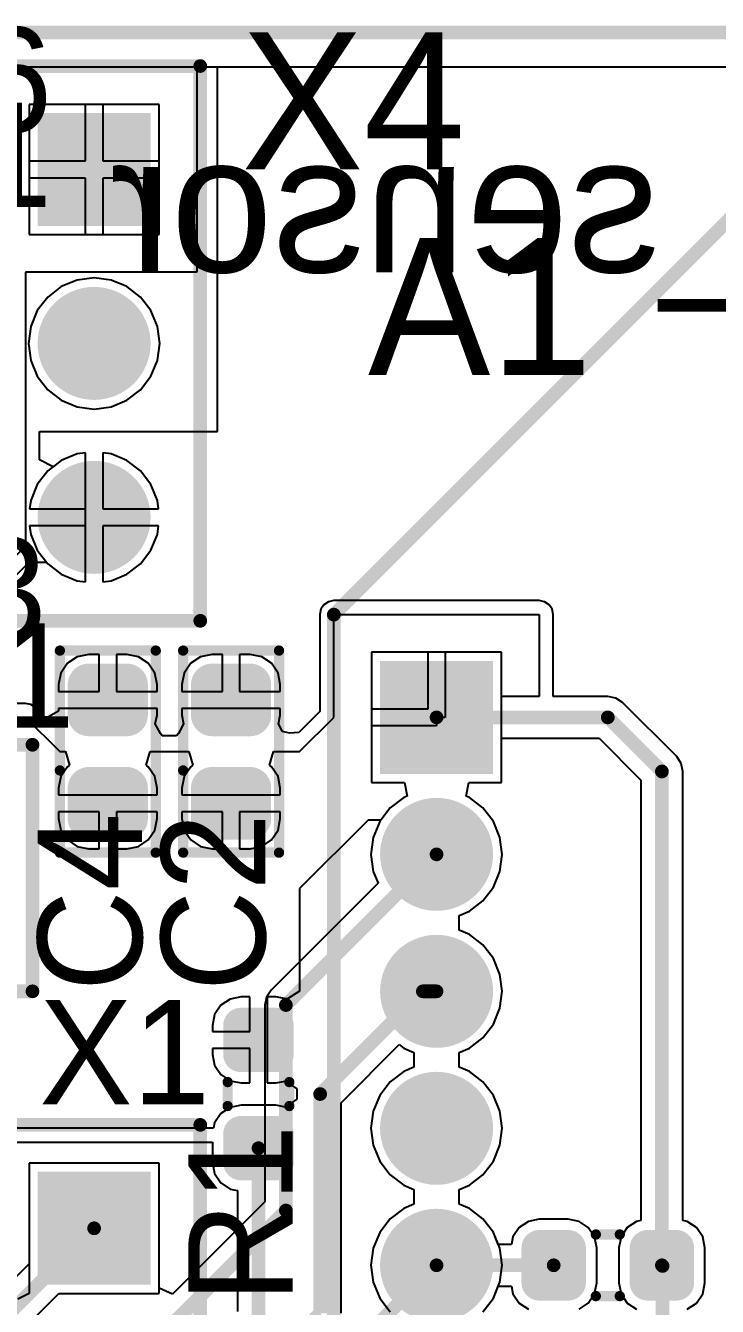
# Model space of a CAD drawing. Header units: millimetres. Extents: x -0.1 to 50.1, y -0.1 to 30.4.
# Drawn here: x 19 to 29.1, y 11.4 to 30.1 of the extents above; entities that cross this region are included whole.
import ezdxf

# ---------------------------------------------------------------- set-up
doc = ezdxf.new("R2010")
doc.units = ezdxf.units.MM
for name, color, linetype in [('BottomLayer', 5, 'Continuous'), ('BottomOverlay', 54, 'Continuous'), ('BottomSolder', 6, 'Continuous'), ('Mechanical1', 6, 'Continuous'), ('MultiLayer', 9, 'Continuous'), ('TopLayer', 1, 'Continuous'), ('TopOverlay', 2, 'Continuous'), ('TopSolder', 216, 'Continuous')]:
    doc.layers.add(name, color=color, linetype=linetype)

msp = doc.modelspace()

# ---------------------------------------------------------------- linework, layer by layer
at = {"layer": 'BottomLayer'}
for p, q in [((0.499999, 29.49999942), (49.50000006, 29.49999942)), ((20.94999874, 28.94999798), (19.05000254, 28.94999798)), ((19.05000254, 28.94999798), (19.05000254, 27.05000178)), ((20.94999874, 27.05000178), (20.94999874, 28.94999798)), ((19.05000254, 27.05000178), (20.94999874, 27.05000178)), ((19.75200266, 26.3855454), (19.5209033, 26.28982041999999)), ((20.00000064, 26.41819456), (19.75200266, 26.3855454)), ((20.24799862, 26.3855454), (20.00000064, 26.41819456)), ((20.47909798, 26.28982041999999), (20.24799862, 26.3855454)), ((19.5209033, 26.28982041999999), (19.32245564, 26.13754488)), ((20.67754564, 26.13754488), (20.47909798, 26.28982041999999)), ((19.32245564, 26.13754488), (19.1701801, 25.93909722)), ((20.82982118, 25.93909722), (20.67754564, 26.13754488)), ((19.1701801, 25.93909722), (19.07445512, 25.70799786)), ((20.92554616, 25.70799786), (20.82982118, 25.93909722)), ((19.07445512, 25.70799786), (19.04180596, 25.45999988)), ((20.95819532, 25.45999988), (20.92554616, 25.70799786)), ((19.04180596, 25.45999988), (19.07445512, 25.2120019)), ((20.92554616, 25.2120019), (20.95819532, 25.45999988)), ((19.07445512, 25.2120019), (19.1701801, 24.98090254)), ((20.82982118, 24.98090254), (20.92554616, 25.2120019)), ((19.1701801, 24.98090254), (19.32245564, 24.78245488)), ((20.67754564, 24.78245488), (20.82982118, 24.98090254)), ((19.32245564, 24.78245488), (19.5209033, 24.63017934)), ((20.47909798, 24.63017934), (20.67754564, 24.78245488)), ((19.5209033, 24.63017934), (19.75200266, 24.53445436)), ((19.75200266, 24.53445436), (20.00000064, 24.5018052)), ((20.00000064, 24.5018052), (20.24799862, 24.53445436)), ((20.24799862, 24.53445436), (20.47909798, 24.63017934)), ((19.5209033, 23.74982042), (19.32245564, 23.59754488)), ((19.75200266, 23.8455454), (19.5209033, 23.74982042)), ((19.87500216, 23.8617379), (19.75200266, 23.8455454)), ((19.87500216, 23.04499836), (19.87500216, 23.8617379)), ((20.24799862, 23.8455454), (20.12499912, 23.8617379)), ((20.12499912, 23.8617379), (20.12499912, 23.04499836)), ((20.47909798, 23.74982042), (20.24799862, 23.8455454)), ((20.67754564, 23.59754488), (20.47909798, 23.74982042)), ((19.32245564, 23.59754488), (19.1701801, 23.39909722)), ((20.82982118, 23.39909722), (20.67754564, 23.59754488)), ((19.1701801, 23.39909722), (19.07445512, 23.16799786)), ((20.92554616, 23.16799786), (20.82982118, 23.39909722)), ((19.07445512, 23.16799786), (19.05826262, 23.04499836)), ((19.05826262, 23.04499836), (19.87500216, 23.04499836)), ((20.12499912, 23.04499836), (20.94173866, 23.04499836)), ((20.94173866, 23.04499836), (20.92554616, 23.16799786)), ((19.87500216, 22.7950014), (19.05826262, 22.7950014)), ((19.05826262, 22.7950014), (19.07445512, 22.6720019)), ((19.07445512, 22.6720019), (19.1701801, 22.44090254)), ((19.87500216, 21.97826186), (19.87500216, 22.7950014)), ((20.94173866, 22.7950014), (20.12499912, 22.7950014)), ((20.12499912, 22.7950014), (20.12499912, 21.97826186)), ((20.82982118, 22.44090254), (20.92554616, 22.6720019)), ((20.92554616, 22.6720019), (20.94173866, 22.7950014)), ((19.1701801, 22.44090254), (19.32245564, 22.24245488)), ((20.67754564, 22.24245488), (20.82982118, 22.44090254)), ((19.32245564, 22.24245488), (19.5209033, 22.09017934)), ((19.5209033, 22.09017934), (19.75200266, 21.99445436)), ((20.24799862, 21.99445436), (20.47909798, 22.09017934)), ((20.47909798, 22.09017934), (20.67754564, 22.24245488)), ((19.75200266, 21.99445436), (19.87500216, 21.97826186)), ((20.12499912, 21.97826186), (20.24799862, 21.99445436)), ((25.94999636, 20.95000382), (24.05000016, 20.95000382)), ((24.05000016, 20.95000382), (24.05000016, 19.05000762)), ((25.94999636, 19.05000762), (25.94999636, 20.95000382)), ((24.05000016, 19.05000762), (24.52984172, 19.05000762)), ((24.52984172, 19.05000762), (24.56962574, 18.85000802)), ((25.43037078, 18.85000802), (25.4701548, 19.05000762)), ((25.4701548, 19.05000762), (25.94999636, 19.05000762)), ((24.52090092, 18.82982518), (24.32245326, 18.67754964)), ((24.56962574, 18.85000802), (24.52090092, 18.82982518)), ((25.4790956, 18.82982518), (25.43037078, 18.85000802)), ((25.67754326, 18.67754964), (25.4790956, 18.82982518)), ((24.32245326, 18.67754964), (24.17017772, 18.47910198)), ((25.8298188, 18.47910198), (25.67754326, 18.67754964)), ((24.17017772, 18.47910198), (24.07445274, 18.24800262)), ((25.92554378, 18.24800262), (25.8298188, 18.47910198)), ((24.07445274, 18.24800262), (24.04180358, 18.00000464)), ((25.95819294, 18.00000464), (25.92554378, 18.24800262)), ((24.04180358, 18.00000464), (24.07445274, 17.75200666)), ((25.92554378, 17.75200666), (25.95819294, 18.00000464)), ((24.14620266, 17.57878628), (22.5837115, 16.01629512)), ((24.07445274, 17.75200666), (24.14620266, 17.57878628)), ((25.8298188, 17.5209073), (25.92554378, 17.75200666)), ((25.67754326, 17.32245964), (25.8298188, 17.5209073)), ((25.4790956, 17.1701841), (25.67754326, 17.32245964)), ((25.32955818, 17.10824366), (25.4790956, 17.1701841)), ((25.32955818, 16.89176454), (25.32955818, 17.10824366)), ((25.4790956, 16.8298241), (25.32955818, 16.89176454)), ((25.67754326, 16.67754856), (25.4790956, 16.8298241)), ((25.8298188, 16.4791009), (25.67754326, 16.67754856)), ((25.92554378, 16.24800154), (25.8298188, 16.4791009)), ((25.95819294, 16.00000356), (25.92554378, 16.24800154)), ((22.51740734, 15.91705986), (22.49412062, 15.8000065)), ((22.5837115, 16.01629512), (22.51740734, 15.91705986)), ((25.92554378, 15.75200558), (25.95819294, 16.00000356)), ((22.49412062, 15.8000065), (22.49412316, 15.7999938)), ((22.49412316, 15.7999938), (22.49412316, 12.92670008)), ((25.8298188, 15.52090622), (25.92554378, 15.75200558)), ((25.67754326, 15.32245856), (25.8298188, 15.52090622)), ((23.60587608, 14.37329866), (24.4540532, 15.22147578)), ((24.4540532, 15.22147578), (24.52090092, 15.17018302)), ((24.52090092, 15.17018302), (24.67043834, 15.10824258)), ((25.32955818, 15.10824258), (25.4790956, 15.17018302)), ((25.4790956, 15.17018302), (25.67754326, 15.32245856)), ((24.67043834, 15.10824258), (24.67043834, 14.89176346)), ((25.32955818, 14.89176346), (25.32955818, 15.10824258)), ((24.52090092, 14.82982302), (24.32245326, 14.67754748)), ((24.67043834, 14.89176346), (24.52090092, 14.82982302)), ((25.4790956, 14.82982302), (25.32955818, 14.89176346)), ((25.67754326, 14.67754748), (25.4790956, 14.82982302)), ((24.32245326, 14.67754748), (24.17017772, 14.47909982)), ((25.8298188, 14.47909982), (25.67754326, 14.67754748)), ((24.17017772, 14.47909982), (24.07445274, 14.24800046)), ((25.92554378, 14.24800046), (25.8298188, 14.47909982)), ((23.60587608, 11.30001296), (23.60587608, 14.37329866)), ((24.07445274, 14.24800046), (24.04180358, 14.00000248)), ((25.95819294, 14.00000248), (25.92554378, 14.24800046)), ((24.04180358, 14.00000248), (24.07445274, 13.7520045)), ((25.92554378, 13.7520045), (25.95819294, 14.00000248)), ((24.07445274, 13.7520045), (24.17017772, 13.52090514)), ((25.8298188, 13.52090514), (25.92554378, 13.7520045)), ((20.94999874, 13.48999842), (19.05000254, 13.48999842)), ((19.05000254, 13.48999842), (19.05000254, 11.70587956)), ((20.94999874, 11.70587956), (20.94999874, 13.48999842)), ((24.17017772, 13.52090514), (24.32245326, 13.32245748)), ((25.67754326, 13.32245748), (25.8298188, 13.52090514)), ((24.32245326, 13.32245748), (24.52090092, 13.17018194)), ((25.4790956, 13.17018194), (25.67754326, 13.32245748)), ((24.52090092, 13.17018194), (24.67043834, 13.1082415)), ((24.67043834, 13.1082415), (24.67043834, 12.89176238)), ((25.32955818, 13.1082415), (25.4790956, 13.17018194)), ((25.32955818, 12.89176238), (25.32955818, 13.1082415)), ((22.49412316, 12.92670008), (21.14474816, 11.57732508)), ((24.52090092, 12.82982194), (24.32245326, 12.6775464)), ((24.67043834, 12.89176238), (24.52090092, 12.82982194)), ((25.4790956, 12.82982194), (25.32955818, 12.89176238)), ((25.67754326, 12.6775464), (25.4790956, 12.82982194)), ((24.32245326, 12.6775464), (24.17017772, 12.47909874)), ((25.8298188, 12.47909874), (25.67754326, 12.6775464)), ((24.17017772, 12.47909874), (24.07445274, 12.24799938)), ((25.92554378, 12.24799938), (25.8298188, 12.47909874)), ((24.07445274, 12.24799938), (24.04180358, 12.0000014)), ((25.95819294, 12.0000014), (25.92554378, 12.24799938)), ((24.04180358, 12.0000014), (24.07445274, 11.75200342)), ((25.92554378, 11.75200342), (25.95819294, 12.0000014)), ((19.05000254, 11.70587956), (19.05, 11.59000476)), ((20.95000128, 11.6654199), (20.94999874, 11.70587956)), ((21.14474816, 11.57732508), (20.95000128, 11.6654199)), ((24.07445274, 11.75200342), (24.17017772, 11.52090406)), ((25.8298188, 11.52090406), (25.92554378, 11.75200342)), ((19.05, 11.59000476), (18.8848492, 11.50587742)), ((24.17017772, 11.52090406), (24.32245326, 11.3224564)), ((25.67754326, 11.3224564), (25.8298188, 11.52090406))]:
    msp.add_line(p, q, dxfattribs=at)
for points, const_width in [([(19.62500012, 25.45999988, 1), (20.37500116, 25.45999988, 1)], 0.7499985), ([(19.62500012, 22.91999988, 1), (20.37500116, 22.91999988, 1)], 0.7499985), ([(24.62499774, 18.00000464, 1), (25.37499878, 18.00000464, 1)], 0.7499985), ([(24.94999836, 18.00000464, 1), (25.04999816, 18.00000464, 1)], 0.0999998), ([(24.62499774, 16.00000356, 1), (25.37499878, 16.00000356, 1)], 0.7499985), ([(24.75000384, 16.00000356, 1), (24.85000364, 16.00000356, 1)], 0.0999998), ([(24.75000384, 16.00000356, 1), (24.85000364, 16.00000356, 1)], 0.0999998), ([(24.94999836, 16.00000356, 1), (25.04999816, 16.00000356, 1)], 0.0999998), ([(22.75000022, 15.8000065, 1), (22.85000002, 15.8000065, 1)], 0.0999998), ([(22.75000022, 15.8000065, 1), (22.85000002, 15.8000065, 1)], 0.0999998), ([(23.24999922, 14.49999894, 1), (23.34999902, 14.49999894, 1)], 0.0999998), ([(23.24999922, 14.49999894, 1), (23.34999902, 14.49999894, 1)], 0.0999998), ([(24.62499774, 14.00000248, 1), (25.37499878, 14.00000248, 1)], 0.7499985), ([(22.75000022, 12.7999998, 1), (22.85000002, 12.7999998, 1)], 0.0999998), ([(22.75000022, 12.7999998, 1), (22.85000002, 12.7999998, 1)], 0.0999998), ([(24.62499774, 12.0000014, 1), (25.37499878, 12.0000014, 1)], 0.7499985)]:
    msp.add_lwpolyline(points, format="xyb", close=True, dxfattribs=dict(at, const_width=const_width))
at = {"layer": 'BottomLayer', "const_width": 0.1999996}
for points in [[(22.80000012, 15.8000065), (24.99999826, 18.00000464)], [(23.29999912, 14.49999894), (24.80000374, 16.00000356)], [(24.80000374, 16.00000356), (24.99999826, 16.00000356)], [(22.80000012, 12.7999998), (22.80000012, 15.8000065)], [(23.29999912, 11.30000026), (23.29999912, 14.49999894)], [(21.20000078, 11.20000046), (22.80000012, 12.7999998)], [(20.79999904, 8.80000018), (23.29999912, 11.30000026)]]:
    msp.add_lwpolyline(points, dxfattribs=at)
at = {"layer": 'BottomLayer'}
for points in [[(20.74999914, 28.74999838), (19.25000214, 28.74999838), (20.74999914, 27.25000138), (19.25000214, 27.25000138)], [(24.24999976, 19.25000722), (25.74999676, 19.25000722), (24.24999976, 20.75000422), (25.74999676, 20.75000422)], [(20.74999914, 13.28999882), (19.25000214, 13.28999882), (20.74999914, 11.79000182), (19.25000214, 11.79000182)]]:
    msp.add_solid(points, dxfattribs=at)
at = {"layer": 'BottomSolder', "const_width": 0.8249996199999998}
for points in [[(19.58749956, 25.45999988, 1), (20.41250172, 25.45999988, 1)], [(19.58749956, 22.91999988, 1), (20.41250172, 22.91999988, 1)], [(24.58749718, 18.00000464, 1), (25.41249934, 18.00000464, 1)], [(24.58749718, 16.00000356, 1), (25.41249934, 16.00000356, 1)], [(24.58749718, 14.00000248, 1), (25.41249934, 14.00000248, 1)], [(24.58749718, 12.0000014, 1), (25.41249934, 12.0000014, 1)]]:
    msp.add_lwpolyline(points, format="xyb", close=True, dxfattribs=at)
at = {"layer": 'BottomSolder'}
for points in [[(20.82500026, 28.8249995), (19.17500102, 28.8249995), (20.82500026, 27.17500026), (19.17500102, 27.17500026)], [(24.17499864, 19.1750061), (25.82499788, 19.1750061), (24.17499864, 20.82500534), (25.82499788, 20.82500534)], [(20.82500026, 13.36499994), (19.17500102, 13.36499994), (20.82500026, 11.7150007), (19.17500102, 11.7150007)]]:
    msp.add_solid(points, dxfattribs=at)
at = {"layer": 'Mechanical1', "const_width": 0.1999996}
msp.add_lwpolyline([(0, 30.00000096), (49.99999905999999, 30.00000096)], dxfattribs=at)
at = {"layer": 'MultiLayer', "const_width": 0.7499985}
for points in [[(19.62500012, 25.45999988, 1), (20.37500116, 25.45999988, 1)], [(19.62500012, 22.91999988, 1), (20.37500116, 22.91999988, 1)], [(24.62499774, 18.00000464, 1), (25.37499878, 18.00000464, 1)], [(24.62499774, 16.00000356, 1), (25.37499878, 16.00000356, 1)], [(24.62499774, 14.00000248, 1), (25.37499878, 14.00000248, 1)], [(24.62499774, 12.0000014, 1), (25.37499878, 12.0000014, 1)]]:
    msp.add_lwpolyline(points, format="xyb", close=True, dxfattribs=at)
at = {"layer": 'MultiLayer'}
for points in [[(20.74999914, 28.74999838), (19.25000214, 28.74999838), (20.74999914, 27.25000138), (19.25000214, 27.25000138)], [(24.24999976, 19.25000722), (25.74999676, 19.25000722), (24.24999976, 20.75000422), (25.74999676, 20.75000422)], [(20.74999914, 13.28999882), (19.25000214, 13.28999882), (20.74999914, 11.79000182), (19.25000214, 11.79000182)]]:
    msp.add_solid(points, dxfattribs=at)
at = {"layer": 'TopLayer'}
for p, q in [((13.20391822, 29.49999942), (21.50000018, 29.49999942)), ((21.50000018, 29.49999942), (21.50000018, 26.50000034)), ((21.79999958, 24.17500118), (21.79999958, 29.49999942)), ((21.79999958, 29.49999942), (49.50000006, 29.49999942)), ((19.87500216, 28.94999798), (19.05000254, 28.94999798)), ((19.05000254, 28.94999798), (19.05000254, 28.12499836)), ((19.87500216, 28.12499836), (19.87500216, 28.94999798)), ((20.94999874, 28.94999798), (20.12499912, 28.94999798)), ((20.12499912, 28.94999798), (20.12499912, 28.12499836)), ((20.94999874, 28.12499836), (20.94999874, 28.94999798)), ((19.05000254, 28.12499836), (19.87500216, 28.12499836)), ((20.12499912, 28.12499836), (20.94999874, 28.12499836)), ((19.87500216, 27.8750014), (19.05000254, 27.8750014)), ((19.05000254, 27.8750014), (19.05000254, 27.05000178)), ((19.87500216, 27.05000178), (19.87500216, 27.8750014)), ((20.94999874, 27.8750014), (20.12499912, 27.8750014)), ((20.12499912, 27.8750014), (20.12499912, 27.05000178)), ((20.94999874, 27.05000178), (20.94999874, 27.8750014)), ((19.05000254, 27.05000178), (19.87500216, 27.05000178)), ((20.12499912, 27.05000178), (20.94999874, 27.05000178)), ((21.50000018, 26.50000034), (19.0000001, 26.50000034)), ((19.0000001, 26.50000034), (19.0000001, 22.50000072)), ((19.20391892, 23.75868502), (19.20391892, 24.17500118)), ((19.20391892, 24.17500118), (21.79999958, 24.17500118)), ((19.40391852, 23.66005428), (19.20391892, 23.75868502)), ((19.5209033, 23.74982042), (19.40391852, 23.66005428)), ((19.75200266, 23.8455454), (19.5209033, 23.74982042)), ((19.87500216, 23.8617379), (19.75200266, 23.8455454)), ((19.87500216, 22.91999988), (19.87500216, 23.8617379)), ((20.24799862, 23.8455454), (20.12499912, 23.8617379)), ((20.12499912, 23.8617379), (20.12499912, 23.04499836)), ((20.47909798, 23.74982042), (20.24799862, 23.8455454)), ((20.67754564, 23.59754488), (20.47909798, 23.74982042)), ((20.82982118, 23.39909722), (20.67754564, 23.59754488)), ((20.92554616, 23.16799786), (20.82982118, 23.39909722)), ((20.12499912, 23.04499836), (20.94173866, 23.04499836)), ((20.94173866, 23.04499836), (20.92554616, 23.16799786)), ((19.87500216, 21.97826186), (19.87500216, 22.91999988)), ((20.94173866, 22.7950014), (20.12499912, 22.7950014)), ((20.12499912, 22.7950014), (20.12499912, 21.97826186)), ((20.82982118, 22.44090254), (20.92554616, 22.6720019)), ((20.92554616, 22.6720019), (20.94173866, 22.7950014)), ((19.0000001, 22.50000072), (16.99999902, 20.49999964)), ((20.67754564, 22.24245488), (20.82982118, 22.44090254)), ((17.19230242, 20.40391906), (19.0532004, 22.2648145)), ((19.0532004, 22.2648145), (19.30608026, 22.26379342)), ((19.30608026, 22.26379342), (19.32245564, 22.24245488)), ((19.32245564, 22.24245488), (19.5209033, 22.09017934)), ((19.5209033, 22.09017934), (19.75200266, 21.99445436)), ((20.24799862, 21.99445436), (20.47909798, 22.09017934)), ((20.47909798, 22.09017934), (20.67754564, 22.24245488)), ((19.75200266, 21.99445436), (19.87500216, 21.97826186)), ((20.12499912, 21.97826186), (20.24799862, 21.99445436)), ((23.50000126, 21.703919), (23.42196484, 21.68839706)), ((26.50000034, 21.703919), (23.50000126, 21.703919)), ((26.57803676, 21.68839706), (26.50000034, 21.703919)), ((23.31160438, 21.5780366), (23.29608244, 21.50000018)), ((23.355808, 21.64419344), (23.31160438, 21.5780366)), ((23.42196484, 21.68839706), (23.355808, 21.64419344)), ((26.6441936, 21.64419344), (26.57803676, 21.68839706)), ((26.68839722, 21.5780366), (26.6441936, 21.64419344)), ((26.70391916, 21.50000018), (26.68839722, 21.5780366)), ((23.29608244, 21.50000018), (23.29608244, 20.0844658)), ((23.50000126, 20.00000064), (23.50000126, 21.50000018)), ((23.50000126, 21.50000018), (26.50000034, 21.50000018)), ((26.50000034, 21.50000018), (26.50000034, 20.30588268)), ((26.70391916, 20.30588268), (26.70391916, 21.50000018)), ((24.87499978, 20.95000382), (24.05000016, 20.95000382)), ((24.05000016, 20.95000382), (24.05000016, 20.1250042)), ((24.87499978, 20.1250042), (24.87499978, 20.95000382)), ((25.94999636, 20.95000382), (25.12499674, 20.95000382)), ((25.12499674, 20.95000382), (25.12499674, 20.00000572)), ((25.94999636, 20.30588268), (25.94999636, 20.95000382)), ((19.61056022, 20.78944026), (19.51507146, 20.64652716)), ((19.75347332, 20.88492902), (19.61056022, 20.78944026)), ((19.92205058, 20.9184621), (19.75347332, 20.88492902)), ((20.0750043, 20.9184621), (19.92205058, 20.9184621)), ((20.0750043, 20.37999988), (20.0750043, 20.9184621)), ((20.4779499, 20.9184621), (20.32500126, 20.9184621)), ((20.32500126, 20.9184621), (20.32500126, 20.37999988)), ((20.64652716, 20.88492902), (20.4779499, 20.9184621)), ((20.78944026, 20.78944026), (20.64652716, 20.88492902)), ((20.88492902, 20.64652716), (20.78944026, 20.78944026)), ((21.41055916, 20.78944026), (21.3150704, 20.64652716)), ((21.55347226, 20.88492902), (21.41055916, 20.78944026)), ((21.72204952, 20.9184621), (21.55347226, 20.88492902)), ((21.87500578, 20.9184621), (21.72204952, 20.9184621)), ((21.87500578, 20.37999734), (21.87500578, 20.9184621)), ((22.27794884, 20.9184621), (22.12500274, 20.9184621)), ((22.12500274, 20.9184621), (22.12500274, 20.37999734)), ((22.4465261, 20.88492902), (22.27794884, 20.9184621)), ((22.5894392, 20.78944026), (22.4465261, 20.88492902)), ((22.68492796, 20.64652716), (22.5894392, 20.78944026)), ((19.51507146, 20.64652716), (19.48153838, 20.4779499)), ((20.9184621, 20.4779499), (20.88492902, 20.64652716)), ((21.3150704, 20.64652716), (21.28153732, 20.4779499)), ((22.71846104, 20.4779499), (22.68492796, 20.64652716)), ((19.48153838, 20.4779499), (19.48153838, 20.37999988)), ((20.9184621, 20.37999988), (20.9184621, 20.4779499)), ((21.28153732, 20.4779499), (21.28153732, 20.37999734)), ((22.71846104, 20.37999734), (22.71846104, 20.4779499)), ((19.0000001, 20.20391946), (17.26493372, 20.20391946)), ((19.07803652, 20.18839752), (19.0000001, 20.20391946)), ((19.48153838, 20.37999988), (20.0750043, 20.37999988)), ((20.32500126, 20.37999988), (20.9184621, 20.37999988)), ((21.28153732, 20.37999734), (21.87500578, 20.37999734)), ((22.12500274, 20.37999734), (22.71846104, 20.37999734)), ((26.50000034, 20.30588268), (25.94999636, 20.30588268)), ((27.49998056, 20.30588268), (26.70391916, 20.30588268)), ((27.49999326, 20.30588522), (27.49998056, 20.30588268)), ((27.61704662, 20.2825985), (27.49999326, 20.30588522)), ((27.71628188, 20.21629434), (27.61704662, 20.2825985)), ((28.50628284, 19.42629084), (27.71628188, 20.21629434)), ((19.14419336, 20.1441939), (19.07803652, 20.18839752)), ((19.28703534, 20.00134938), (19.14419336, 20.1441939)), ((19.48153838, 20.08969058), (19.33550108, 20.00899986)), ((20.20000278, 20.13000292), (19.48153838, 20.13000292)), ((19.48153838, 20.13000292), (19.48153838, 20.08969058)), ((20.9184621, 20.13000292), (20.20000278, 20.13000292)), ((20.89297574, 19.90392006), (20.9184621, 20.03204782)), ((20.9184621, 20.03204782), (20.9184621, 20.13000292)), ((22.00000426, 20.13000038), (21.28153732, 20.13000038)), ((21.28153732, 20.13000038), (21.28153732, 20.03204782)), ((21.28153732, 20.03204782), (21.30702368, 19.90392006)), ((22.71846104, 20.13000038), (22.00000426, 20.13000038)), ((22.69297468, 19.90392006), (22.71846104, 20.03204782)), ((22.71846104, 20.03204782), (22.71846104, 20.13000038)), ((23.29608244, 20.0844658), (22.98932918, 19.77771508)), ((24.05000016, 20.1250042), (24.87499978, 20.1250042)), ((16.59999982, 20.00000064), (19.0000001, 20.00000064)), ((19.0000001, 20.00000064), (19.4999991, 19.4999991)), ((19.33550108, 20.00899986), (19.28703534, 20.00134938)), ((20.96788542, 19.76464424), (20.89297574, 19.90392006)), ((21.30702368, 19.90392006), (21.232114, 19.76464424)), ((22.7525199, 19.79321162), (22.69297468, 19.90392006)), ((22.99999972, 19.4999991), (23.50000126, 20.00000064)), ((24.99999826, 19.87500724), (24.05000016, 19.87500724)), ((24.05000016, 19.87500724), (24.05000016, 19.05000762)), ((25.12499674, 20.00000572), (24.99999826, 20.00000572)), ((24.99999826, 20.00000572), (24.99999826, 19.87500724)), ((20.9959829, 19.73116958), (20.96788542, 19.76464424)), ((21.20401652, 19.73116958), (20.9959829, 19.73116958)), ((21.232114, 19.76464424), (21.20401652, 19.73116958)), ((22.85046992, 19.7695185), (22.7525199, 19.79321162)), ((22.98932918, 19.77771508), (22.85046992, 19.7695185)), ((25.94999636, 19.05000762), (25.94999636, 19.69412876)), ((25.94999636, 19.69412876), (27.37329298, 19.69412876)), ((27.37329298, 19.69412876), (27.98412488, 19.0832994)), ((19.4999991, 19.4999991), (19.58065934, 19.4999991)), ((19.58065934, 19.4999991), (19.64132724, 19.2999995)), ((20.75867324, 19.2999995), (20.81934114, 19.4999991)), ((20.81934114, 19.4999991), (21.38065828, 19.4999991)), ((21.38065828, 19.4999991), (21.44132618, 19.2999995)), ((22.55867218, 19.2999995), (22.61934008, 19.4999991)), ((22.61934008, 19.4999991), (22.99999972, 19.4999991)), ((19.61056022, 19.27944074), (19.51507146, 19.13652764)), ((19.64132724, 19.2999995), (19.61056022, 19.27944074)), ((20.78944026, 19.27944074), (20.75867324, 19.2999995)), ((20.88492902, 19.13652764), (20.78944026, 19.27944074)), ((21.41055916, 19.27944074), (21.3150704, 19.13652764)), ((21.44132618, 19.2999995), (21.41055916, 19.27944074)), ((22.5894392, 19.27944074), (22.55867218, 19.2999995)), ((22.68492796, 19.13652764), (22.5894392, 19.27944074)), ((28.50629046, 19.42628576), (28.50628284, 19.42629084)), ((28.57259462, 19.3270505), (28.50629046, 19.42628576)), ((28.59588134, 19.20999714), (28.57259462, 19.3270505)), ((19.51507146, 19.13652764), (19.48153838, 18.96795038)), ((20.9184621, 18.96795038), (20.88492902, 19.13652764)), ((21.3150704, 19.13652764), (21.28153732, 18.96795038)), ((22.71846104, 18.96795038), (22.68492796, 19.13652764)), ((27.98412488, 19.0832994), (27.98412488, 12.65395996)), ((28.5958788, 19.20998444), (28.59588134, 19.20999714)), ((28.5958788, 12.65395996), (28.5958788, 19.20998444)), ((19.48153838, 18.96795038), (19.48153838, 18.87000036)), ((20.9184621, 18.87000036), (20.9184621, 18.96795038)), ((21.28153732, 18.96795038), (21.28153732, 18.8700029)), ((22.71846104, 18.8700029), (22.71846104, 18.96795038)), ((24.05000016, 19.05000762), (24.52984172, 19.05000762)), ((24.52984172, 19.05000762), (24.56962574, 18.85000802)), ((25.43037078, 18.85000802), (25.4701548, 19.05000762)), ((25.4701548, 19.05000762), (25.94999636, 19.05000762)), ((19.48153838, 18.87000036), (20.1999977, 18.87000036)), ((20.1999977, 18.87000036), (20.9184621, 18.87000036)), ((21.28153732, 18.8700029), (21.99999918, 18.8700029)), ((21.99999918, 18.8700029), (22.71846104, 18.8700029)), ((24.52090092, 18.82982518), (24.32245326, 18.67754964)), ((24.56962574, 18.85000802), (24.52090092, 18.82982518)), ((25.4790956, 18.82982518), (25.43037078, 18.85000802)), ((25.67754326, 18.67754964), (25.4790956, 18.82982518)), ((20.07499922, 18.6200034), (19.48153838, 18.6200034)), ((19.48153838, 18.6200034), (19.48153838, 18.5220483)), ((19.48153838, 18.5220483), (19.51507146, 18.35347104)), ((20.07499922, 18.0815361), (20.07499922, 18.6200034)), ((20.9184621, 18.6200034), (20.32499618, 18.6200034)), ((20.32499618, 18.6200034), (20.32499618, 18.0815361)), ((20.88492902, 18.35347104), (20.9184621, 18.5220483)), ((20.9184621, 18.5220483), (20.9184621, 18.6200034)), ((21.8750007, 18.62000594), (21.28153732, 18.62000594)), ((21.28153732, 18.62000594), (21.28153732, 18.5220483)), ((21.28153732, 18.5220483), (21.3150704, 18.35347104)), ((21.8750007, 18.0815361), (21.8750007, 18.62000594)), ((22.71846104, 18.62000594), (22.12499766, 18.62000594)), ((22.12499766, 18.62000594), (22.12499766, 18.0815361)), ((22.68492796, 18.35347104), (22.71846104, 18.5220483)), ((22.71846104, 18.5220483), (22.71846104, 18.62000594)), ((24.32245326, 18.67754964), (24.18621528, 18.5000011)), ((25.8298188, 18.47910198), (25.67754326, 18.67754964)), ((19.51507146, 18.35347104), (19.61056022, 18.21055794)), ((20.78944026, 18.21055794), (20.88492902, 18.35347104)), ((21.3150704, 18.35347104), (21.41055916, 18.21055794)), ((22.5894392, 18.21055794), (22.68492796, 18.35347104)), ((24.00000026, 18.5000011), (22.99999972, 17.50000056)), ((24.18621528, 18.5000011), (24.00000026, 18.5000011)), ((25.92554378, 18.24800262), (25.8298188, 18.47910198)), ((19.61056022, 18.21055794), (19.75347332, 18.11506918)), ((20.64652716, 18.11506918), (20.78944026, 18.21055794)), ((21.41055916, 18.21055794), (21.55347226, 18.11506918)), ((22.4465261, 18.11506918), (22.5894392, 18.21055794)), ((25.95819294, 18.00000464), (25.92554378, 18.24800262)), ((19.75347332, 18.11506918), (19.92205058, 18.0815361)), ((19.92205058, 18.0815361), (20.07499922, 18.0815361)), ((20.32499618, 18.0815361), (20.4779499, 18.0815361)), ((20.4779499, 18.0815361), (20.64652716, 18.11506918)), ((21.55347226, 18.11506918), (21.72204952, 18.0815361)), ((21.72204952, 18.0815361), (21.8750007, 18.0815361)), ((22.12499766, 18.0815361), (22.27794884, 18.0815361)), ((22.27794884, 18.0815361), (22.4465261, 18.11506918)), ((25.92554378, 17.75200666), (25.95819294, 18.00000464)), ((25.8298188, 17.5209073), (25.92554378, 17.75200666)), ((22.99999972, 17.50000056), (22.99999972, 16.00312014)), ((25.67754326, 17.32245964), (25.8298188, 17.5209073)), ((25.4790956, 17.1701841), (25.67754326, 17.32245964)), ((25.32955818, 17.10824366), (25.4790956, 17.1701841)), ((25.32955818, 16.89176454), (25.32955818, 17.10824366)), ((25.4790956, 16.8298241), (25.32955818, 16.89176454)), ((25.67754326, 16.67754856), (25.4790956, 16.8298241)), ((25.8298188, 16.4791009), (25.67754326, 16.67754856)), ((25.92554378, 16.24800154), (25.8298188, 16.4791009)), ((25.95819294, 16.00000356), (25.92554378, 16.24800154)), ((22.14500016, 15.91803014), (21.98502588, 15.88620902)), ((22.27500498, 15.91803014), (22.14500016, 15.91803014)), ((22.27500498, 15.41500092), (22.27500498, 15.91803014)), ((22.65500168, 15.91803014), (22.52500194, 15.91803014)), ((22.52500194, 15.91803014), (22.52500194, 15.29000244)), ((22.79999758, 15.88918844), (22.65500168, 15.91803014)), ((22.99999972, 16.00312014), (22.82213876, 15.8907353)), ((25.92554378, 15.75200558), (25.95819294, 16.00000356)), ((21.84940766, 15.79559198), (21.75879062, 15.65997376)), ((21.98502588, 15.88620902), (21.84940766, 15.79559198)), ((22.82213876, 15.8907353), (22.79999758, 15.88918844)), ((25.8298188, 15.52090622), (25.92554378, 15.75200558)), ((21.75879062, 15.65997376), (21.7269695, 15.49999948)), ((21.7269695, 15.49999948), (21.7269695, 15.41500092)), ((21.7269695, 15.41500092), (22.27500498, 15.41500092)), ((25.67754326, 15.32245856), (25.8298188, 15.52090622)), ((22.27500498, 15.16500396), (21.7269695, 15.16500396)), ((21.7269695, 15.16500396), (21.7269695, 15.08000032)), ((22.27500498, 14.66196966), (22.27500498, 15.16500396)), ((22.52500194, 15.29000244), (22.52500194, 14.66196966)), ((25.32955818, 15.10824258), (25.4790956, 15.17018302)), ((25.4790956, 15.17018302), (25.67754326, 15.32245856)), ((21.7269695, 15.08000032), (21.75879062, 14.92002604)), ((25.32955818, 14.89176346), (25.32955818, 15.10824258)), ((21.75879062, 14.92002604), (21.84940766, 14.78440782)), ((21.84940766, 14.78440782), (21.98502588, 14.69379078)), ((25.4790956, 14.82982302), (25.32955818, 14.89176346)), ((25.67754326, 14.67754748), (25.4790956, 14.82982302)), ((21.98502588, 14.69379078), (22.14500016, 14.66196966)), ((22.14500016, 14.66196966), (22.27500498, 14.66196966)), ((22.52500194, 14.66196966), (22.65500168, 14.66196966)), ((22.65500168, 14.66196966), (22.79374156, 14.68956676)), ((22.79374156, 14.68956676), (22.95804654, 14.57418726)), ((25.8298188, 14.47909982), (25.67754326, 14.67754748)), ((22.95804654, 14.42581062), (22.79374156, 14.31043112)), ((22.95804654, 14.57418726), (22.95804654, 14.42581062)), ((25.92554378, 14.24800046), (25.8298188, 14.47909982)), ((21.84940766, 14.21559006), (21.75879062, 14.07997184)), ((21.98502588, 14.3062071), (21.84940766, 14.21559006)), ((22.14500016, 14.33802822), (21.98502588, 14.3062071)), ((22.65500168, 14.33802822), (22.14500016, 14.33802822)), ((22.79374156, 14.31043112), (22.65500168, 14.33802822)), ((25.95819294, 14.00000248), (25.92554378, 14.24800046)), ((21.75879062, 14.07997184), (21.7428826, 13.9999974)), ((21.7428826, 13.9999974), (16.29999788, 13.9999974)), ((25.92554378, 13.7520045), (25.95819294, 14.00000248)), ((16.38446558, 13.79607858), (21.7269695, 13.79607858)), ((21.7269695, 13.79607858), (21.7269695, 13.4999984)), ((25.8298188, 13.52090514), (25.92554378, 13.7520045)), ((20.94999874, 13.48999842), (19.05000254, 13.48999842)), ((19.05000254, 13.48999842), (19.05000254, 12.02257692)), ((20.94999874, 11.59000222), (20.94999874, 13.48999842)), ((21.7269695, 13.4999984), (21.75879062, 13.34002412)), ((25.67754326, 13.32245748), (25.8298188, 13.52090514)), ((21.75879062, 13.34002412), (21.84940766, 13.2044059)), ((25.4790956, 13.17018194), (25.67754326, 13.32245748)), ((21.84940766, 13.2044059), (21.98502588, 13.11378886)), ((21.98502588, 13.11378886), (22.09412396, 13.0920871)), ((22.09412396, 13.0920871), (22.09412396, 11.3266982)), ((25.32955818, 13.1082415), (25.4790956, 13.17018194)), ((25.32955818, 12.89176238), (25.32955818, 13.1082415)), ((25.4790956, 12.82982194), (25.32955818, 12.89176238)), ((25.67754326, 12.6775464), (25.4790956, 12.82982194)), ((25.8298188, 12.47909874), (25.67754326, 12.6775464)), ((26.20440784, 12.55059212), (26.1137908, 12.4149739)), ((26.34002606, 12.64120916), (26.20440784, 12.55059212)), ((26.50000034, 12.67303028), (26.34002606, 12.64120916)), ((26.9199995, 12.67303028), (26.50000034, 12.67303028)), ((27.07997378, 12.64120916), (26.9199995, 12.67303028)), ((27.215592, 12.55059212), (27.07997378, 12.64120916)), ((27.30620904, 12.4149739), (27.215592, 12.55059212)), ((27.78440976, 12.55059212), (27.69379272, 12.4149739)), ((27.92002798, 12.64120916), (27.78440976, 12.55059212)), ((27.98412488, 12.65395996), (27.92002798, 12.64120916)), ((28.6599757, 12.64120916), (28.5958788, 12.65395996)), ((28.79559392, 12.55059212), (28.6599757, 12.64120916)), ((28.88621096, 12.4149739), (28.79559392, 12.55059212)), ((25.90156872, 12.30587836), (25.8298188, 12.47909874)), ((26.1137908, 12.4149739), (26.09208904, 12.30587836)), ((27.33803016, 12.25499962), (27.30620904, 12.4149739)), ((27.69379272, 12.4149739), (27.6619716, 12.25499962)), ((28.91803208, 12.25499962), (28.88621096, 12.4149739)), ((26.09208904, 12.30587836), (25.90156872, 12.30587836)), ((27.33803016, 11.7449981), (27.33803016, 12.25499962)), ((27.6619716, 12.25499962), (27.6619716, 11.7449981)), ((28.91803208, 11.7449981), (28.91803208, 12.25499962)), ((19.05000254, 12.02257692), (18.30829968, 11.2808766)), ((25.8298188, 11.52090406), (25.90156872, 11.69412444)), ((25.90156872, 11.69412444), (26.09208904, 11.69412444)), ((26.09208904, 11.69412444), (26.1137908, 11.58502382)), ((27.30620904, 11.58502382), (27.33803016, 11.7449981)), ((27.6619716, 11.7449981), (27.69379272, 11.58502382)), ((28.88621096, 11.58502382), (28.91803208, 11.7449981)), ((18.65128858, 10.75871102), (19.48257724, 11.59000222)), ((19.48257724, 11.59000222), (20.94999874, 11.59000222)), ((25.67754326, 11.3224564), (25.8298188, 11.52090406)), ((26.1137908, 11.58502382), (26.20440784, 11.4494056)), ((26.20440784, 11.4494056), (26.34002606, 11.35878856)), ((27.07997378, 11.35878856), (27.215592, 11.4494056)), ((27.215592, 11.4494056), (27.30620904, 11.58502382)), ((27.69379272, 11.58502382), (27.78440976, 11.4494056)), ((27.78440976, 11.4494056), (27.92002798, 11.35878856)), ((28.6599757, 11.35878856), (28.79559392, 11.4494056)), ((28.79559392, 11.4494056), (28.88621096, 11.58502382))]:
    msp.add_line(p, q, dxfattribs=at)
for points, const_width in [([(19.62500012, 25.45999988, 1), (20.37500116, 25.45999988, 1)], 0.7499985), ([(19.62500012, 22.91999988, 1), (20.37500116, 22.91999988, 1)], 0.7499985), ([(19.80602592, 20.4779499, 1), (20.03807524, 20.4779499, 1)], 0.23204932), ([(20.36192524, 20.4779499, 1), (20.59397456, 20.4779499, 1)], 0.23204932), ([(21.60602486, 20.4779499, 1), (21.83807418, 20.4779499, 1)], 0.23204932), ([(22.16192418, 20.4779499, 1), (22.3939735, 20.4779499, 1)], 0.23204932), ([(19.80602592, 20.03204782, 1), (20.03807524, 20.03204782, 1)], 0.23204932), ([(20.36192524, 20.03204782, 1), (20.59397456, 20.03204782, 1)], 0.23204932), ([(21.60602486, 20.03204782, 1), (21.83807418, 20.03204782, 1)], 0.23204932), ([(22.16192418, 20.03204782, 1), (22.3939735, 20.03204782, 1)], 0.23204932), ([(24.94999836, 20.00000572, 1), (25.04999816, 20.00000572, 1)], 0.0999998), ([(27.44999336, 20.00000572, 1), (27.54999316, 20.00000572, 1)], 0.0999998), ([(27.44999336, 20.00000572, 1), (27.54999316, 20.00000572, 1)], 0.0999998), ([(28.24000194, 19.20999714, 1), (28.34000174, 19.20999714, 1)], 0.0999998), ([(28.24000194, 19.20999714, 1), (28.34000174, 19.20999714, 1)], 0.0999998), ([(19.80602592, 18.96795038, 1), (20.03807524, 18.96795038, 1)], 0.23204932), ([(20.36192524, 18.96795038, 1), (20.59397456, 18.96795038, 1)], 0.23204932), ([(21.60602486, 18.96795038, 1), (21.83807418, 18.96795038, 1)], 0.23204932), ([(22.16192418, 18.96795038, 1), (22.3939735, 18.96795038, 1)], 0.23204932), ([(19.80602592, 18.5220483, 1), (20.03807524, 18.5220483, 1)], 0.23204932), ([(20.36192524, 18.5220483, 1), (20.59397456, 18.5220483, 1)], 0.23204932), ([(21.60602486, 18.5220483, 1), (21.83807418, 18.5220483, 1)], 0.23204932), ([(22.16192418, 18.5220483, 1), (22.3939735, 18.5220483, 1)], 0.23204932), ([(24.62499774, 18.00000464, 1), (25.37499878, 18.00000464, 1)], 0.7499985), ([(24.62499774, 16.00000356, 1), (25.37499878, 16.00000356, 1)], 0.7499985), ([(22.04000164, 15.49999948, 1), (22.24999868, 15.49999948, 1)], 0.20999958), ([(22.55000316, 15.49999948, 1), (22.7600002, 15.49999948, 1)], 0.20999958), ([(22.04000164, 15.08000032, 1), (22.24999868, 15.08000032, 1)], 0.20999958), ([(22.55000316, 15.08000032, 1), (22.7600002, 15.08000032, 1)], 0.20999958), ([(24.62499774, 14.00000248, 1), (25.37499878, 14.00000248, 1)], 0.7499985), ([(22.04000164, 13.91999756, 1), (22.24999868, 13.91999756, 1)], 0.20999958), ([(22.55000316, 13.91999756, 1), (22.7600002, 13.91999756, 1)], 0.20999958), ([(22.04000164, 13.4999984, 1), (22.24999868, 13.4999984, 1)], 0.20999958), ([(22.35000102, 13.70999798, 1), (22.45000082, 13.70999798, 1)], 0.0999998), ([(22.55000316, 13.4999984, 1), (22.7600002, 13.4999984, 1)], 0.20999958), ([(24.62499774, 12.0000014, 1), (25.37499878, 12.0000014, 1)], 0.7499985), ([(19.95000074, 12.54000032, 1), (20.05000054, 12.54000032, 1)], 0.0999998), ([(26.39500182, 12.25499962, 1), (26.60499886, 12.25499962, 1)], 0.20999958), ([(26.81500098, 12.25499962, 1), (27.02499802, 12.25499962, 1)], 0.20999958), ([(27.97500374, 12.25499962, 1), (28.18500078, 12.25499962, 1)], 0.20999958), ([(28.3950029, 12.25499962, 1), (28.60499994, 12.25499962, 1)], 0.20999958), ([(24.94999836, 12.0000014, 1), (25.04999816, 12.0000014, 1)], 0.0999998), ([(24.94999836, 12.0000014, 1), (25.04999816, 12.0000014, 1)], 0.0999998), ([(26.65999748, 12.0000014, 1), (26.75999728, 12.0000014, 1)], 0.0999998), ([(26.65999748, 12.0000014, 1), (26.75999728, 12.0000014, 1)], 0.0999998), ([(26.66000002, 11.99999886, 1), (26.75999982, 11.99999886, 1)], 0.0999998), ([(28.24000194, 11.99999886, 1), (28.34000174, 11.99999886, 1)], 0.0999998), ([(28.24000194, 11.99999886, 1), (28.34000174, 11.99999886, 1)], 0.0999998), ([(28.24999938, 11.99000142, 1), (28.34999918, 11.99000142, 1)], 0.0999998), ([(28.24999938, 11.99000142, 1), (28.34999918, 11.99000142, 1)], 0.0999998), ([(26.39500182, 11.7449981, 1), (26.60499886, 11.7449981, 1)], 0.20999958), ([(26.81500098, 11.7449981, 1), (27.02499802, 11.7449981, 1)], 0.20999958), ([(27.97500374, 11.7449981, 1), (28.18500078, 11.7449981, 1)], 0.20999958), ([(28.3950029, 11.7449981, 1), (28.60499994, 11.7449981, 1)], 0.20999958)]:
    msp.add_lwpolyline(points, format="xyb", close=True, dxfattribs=dict(at, const_width=const_width))
at = {"layer": 'TopLayer', "const_width": 0.1999996}
for points in [[(24.99999826, 20.00000572), (27.49999326, 20.00000572)], [(27.49999326, 20.00000572), (28.29000184, 19.20999714)], [(28.29000184, 11.99999886), (28.29000184, 19.20999714)], [(22.40000092, 11.20000046), (22.40000092, 13.70999798)], [(18.43499996, 10.97499964), (20.00000064, 12.54000032)], [(21.79999704, 8.80000018), (24.99999826, 12.0000014)], [(24.99999826, 12.0000014), (26.70999738, 12.0000014)], [(26.70999738, 12.0000014), (26.70999992, 11.99999886)], [(28.29000184, 11.99999886), (28.29999928, 11.99000142)], [(28.29999928, 8.00999922), (28.29999928, 11.99000142)]]:
    msp.add_lwpolyline(points, dxfattribs=at)
at = {"layer": 'TopLayer'}
for points in [[(20.74999914, 28.74999838), (19.25000214, 28.74999838), (20.74999914, 27.25000138), (19.25000214, 27.25000138)], [(20.4779499, 19.7999985), (20.4779499, 20.70999922), (19.92205058, 19.7999985), (19.92205058, 20.70999922)], [(22.27794884, 19.7999985), (22.27794884, 20.70999922), (21.72204952, 19.7999985), (21.72204952, 20.70999922)], [(24.24999976, 19.25000722), (25.74999676, 19.25000722), (24.24999976, 20.75000422), (25.74999676, 20.75000422)], [(20.70999922, 20.03204782), (20.70999922, 20.4779499), (19.69000126, 20.03204782), (19.69000126, 20.4779499)], [(22.50999816, 20.03204782), (22.50999816, 20.4779499), (21.4900002, 20.03204782), (21.4900002, 20.4779499)], [(19.92205058, 19.1999997), (19.92205058, 18.28999898), (20.4779499, 19.1999997), (20.4779499, 18.28999898)], [(21.72204952, 19.1999997), (21.72204952, 18.28999898), (22.27794884, 19.1999997), (22.27794884, 18.28999898)], [(19.69000126, 18.96795038), (19.69000126, 18.5220483), (20.70999922, 18.96795038), (20.70999922, 18.5220483)], [(21.4900002, 18.96795038), (21.4900002, 18.5220483), (22.50999816, 18.96795038), (22.50999816, 18.5220483)], [(22.65500168, 14.87000074), (22.65500168, 15.70999906), (22.14500016, 14.87000074), (22.14500016, 15.70999906)], [(22.86500126, 15.08000032), (22.86500126, 15.49999948), (21.93500058, 15.08000032), (21.93500058, 15.49999948)], [(22.14500016, 14.12999714), (22.14500016, 13.28999882), (22.65500168, 14.12999714), (22.65500168, 13.28999882)], [(21.93500058, 13.91999756), (21.93500058, 13.4999984), (22.86500126, 13.91999756), (22.86500126, 13.4999984)], [(20.74999914, 13.28999882), (19.25000214, 13.28999882), (20.74999914, 11.79000182), (19.25000214, 11.79000182)], [(26.9199995, 12.4649992), (26.50000034, 12.4649992), (26.9199995, 11.53499852), (26.50000034, 11.53499852)], [(28.08000226, 11.53499852), (28.50000142, 11.53499852), (28.08000226, 12.4649992), (28.50000142, 12.4649992)], [(27.12999908, 12.25499962), (26.29000076, 12.25499962), (27.12999908, 11.7449981), (26.29000076, 11.7449981)], [(27.87000268, 11.7449981), (28.710001, 11.7449981), (27.87000268, 12.25499962), (28.710001, 12.25499962)]]:
    msp.add_solid(points, dxfattribs=at)
at = {"layer": 'TopOverlay'}
for points, const_width in [([(18.4500012, 29.5099994), (21.55000008, 29.5099994)], 0.1999996), ([(21.55000008, 21.41000036), (21.55000008, 29.5099994)], 0.1999996), ([(23.49999872, 21.50000272), (30.49999742, 28.50000142)], 0.1999996), ([(18.4500012, 21.41000036), (21.55000008, 21.41000036)], 0.1999996), ([(23.49999872, 21.50000018), (23.49999872, 21.50000272)], 0.1999996), ([(23.49999872, 0.50000154), (23.49999872, 21.50000018)], 0.1999996), ([(19.4999991, 20.97499996), (20.90000138, 20.97499996)], 0.1499997), ([(19.4999991, 19.22499838), (19.4999991, 20.97499996)], 0.1499997), ([(20.90000138, 18.02499824), (20.90000138, 20.97499996)], 0.1499997), ([(21.29999804, 20.97499996), (22.70000032, 20.97499996)], 0.1499997), ([(21.29999804, 19.22499838), (21.29999804, 20.97499996)], 0.1499997), ([(22.70000032, 18.02499824), (22.70000032, 20.97499996)], 0.1499997), ([(17.09999882, 19.5999989), (19.0999999, 19.5999989)], 0.1999996), ([(19.0999999, 16.00000102), (19.0999999, 19.5999989)], 0.1999996), ([(19.4999991, 18.02499824), (19.4999991, 19.22499838)], 0.1499997), ([(21.29999804, 18.02499824), (21.29999804, 19.22499838)], 0.1499997), ([(19.4999991, 18.02499824), (20.90000138, 18.02499824)], 0.1499997), ([(21.29999804, 18.02499824), (22.70000032, 18.02499824)], 0.1499997), ([(17.09999882, 16.00000102), (19.0999999, 16.00000102)], 0.1999996), ([(21.95000182, 14.32499802), (21.95000182, 14.67499986)], 0.1499997), ([(22.85000002, 14.32499802), (22.85000002, 14.67499986)], 0.1499997), ([(18.4500012, 14.04999984), (21.55000008, 14.04999984)], 0.1999996), ([(21.55000008, 5.9500008), (21.55000008, 14.04999984)], 0.1999996), ([(27.32499996, 12.44999796), (27.6750018, 12.44999796)], 0.1499997), ([(27.32499996, 11.54999976), (27.6750018, 11.54999976)], 0.1499997)]:
    msp.add_lwpolyline(points, dxfattribs=dict(at, const_width=const_width))
for points, const_width in [([(21.50000018, 29.5099994, 1), (21.59999998, 29.5099994, 1)], 0.0999998), ([(21.50000018, 29.5099994, 1), (21.59999998, 29.5099994, 1)], 0.0999998), ([(21.50000018, 21.41000036, 1), (21.59999998, 21.41000036, 1)], 0.0999998), ([(21.50000018, 21.41000036, 1), (21.59999998, 21.41000036, 1)], 0.0999998), ([(23.44999882, 21.50000272, 1), (23.54999862, 21.50000272, 1)], 0.0999998), ([(23.44999882, 21.50000272, 1), (23.54999862, 21.50000272, 1)], 0.0999998), ([(23.44999882, 21.50000018, 1), (23.54999862, 21.50000018, 1)], 0.0999998), ([(23.44999882, 21.50000018, 1), (23.54999862, 21.50000018, 1)], 0.0999998), ([(19.46249854, 20.97499996, 1), (19.53749966, 20.97499996, 1)], 0.07499858), ([(19.46249854, 20.97499996, 1), (19.53749966, 20.97499996, 1)], 0.07499858), ([(20.86250082, 20.97499996, 1), (20.93750194, 20.97499996, 1)], 0.07499858), ([(20.86250082, 20.97499996, 1), (20.93750194, 20.97499996, 1)], 0.07499858), ([(21.26249748, 20.97499996, 1), (21.3374986, 20.97499996, 1)], 0.07499858), ([(21.26249748, 20.97499996, 1), (21.3374986, 20.97499996, 1)], 0.07499858), ([(22.66249976, 20.97499996, 1), (22.73750088, 20.97499996, 1)], 0.07499858), ([(22.66249976, 20.97499996, 1), (22.73750088, 20.97499996, 1)], 0.07499858), ([(19.05, 19.5999989, 1), (19.1499998, 19.5999989, 1)], 0.0999998), ([(19.05, 19.5999989, 1), (19.1499998, 19.5999989, 1)], 0.0999998), ([(19.46249854, 19.22499838, 1), (19.53749966, 19.22499838, 1)], 0.07499858), ([(19.46249854, 19.22499838, 1), (19.53749966, 19.22499838, 1)], 0.07499858), ([(21.26249748, 19.22499838, 1), (21.3374986, 19.22499838, 1)], 0.07499858), ([(21.26249748, 19.22499838, 1), (21.3374986, 19.22499838, 1)], 0.07499858), ([(19.46249854, 18.02499824, 1), (19.53749966, 18.02499824, 1)], 0.07499858), ([(19.46249854, 18.02499824, 1), (19.53749966, 18.02499824, 1)], 0.07499858), ([(20.86250082, 18.02499824, 1), (20.93750194, 18.02499824, 1)], 0.07499858), ([(20.86250082, 18.02499824, 1), (20.93750194, 18.02499824, 1)], 0.07499858), ([(21.26249748, 18.02499824, 1), (21.3374986, 18.02499824, 1)], 0.07499858), ([(21.26249748, 18.02499824, 1), (21.3374986, 18.02499824, 1)], 0.07499858), ([(22.66249976, 18.02499824, 1), (22.73750088, 18.02499824, 1)], 0.07499858), ([(22.66249976, 18.02499824, 1), (22.73750088, 18.02499824, 1)], 0.07499858), ([(19.05, 16.00000102, 1), (19.1499998, 16.00000102, 1)], 0.0999998), ([(19.05, 16.00000102, 1), (19.1499998, 16.00000102, 1)], 0.0999998), ([(21.91250126, 14.67499986, 1), (21.98750238, 14.67499986, 1)], 0.07499858), ([(22.81249946, 14.67499986, 1), (22.88750058, 14.67499986, 1)], 0.07499858), ([(21.91250126, 14.32499802, 1), (21.98750238, 14.32499802, 1)], 0.07499858), ([(22.81249946, 14.32499802, 1), (22.88750058, 14.32499802, 1)], 0.07499858), ([(21.50000018, 14.04999984, 1), (21.59999998, 14.04999984, 1)], 0.0999998), ([(21.50000018, 14.04999984, 1), (21.59999998, 14.04999984, 1)], 0.0999998), ([(27.2874994, 12.44999796, 1), (27.36250052, 12.44999796, 1)], 0.07499858), ([(27.63750124, 12.44999796, 1), (27.71250236, 12.44999796, 1)], 0.07499858), ([(27.2874994, 11.54999976, 1), (27.36250052, 11.54999976, 1)], 0.07499858), ([(27.63750124, 11.54999976, 1), (27.71250236, 11.54999976, 1)], 0.07499858)]:
    msp.add_lwpolyline(points, format="xyb", close=True, dxfattribs=dict(at, const_width=const_width))
at = {"layer": 'TopSolder'}
for points, const_width in [([(19.58749956, 25.45999988, 1), (20.41250172, 25.45999988, 1)], 0.8249996199999998), ([(19.58749956, 22.91999988, 1), (20.41250172, 22.91999988, 1)], 0.8249996199999998), ([(19.76852536, 20.4779499, 1), (20.0755758, 20.4779499, 1)], 0.30705044), ([(20.32442468, 20.4779499, 1), (20.63147512, 20.4779499, 1)], 0.30705044), ([(21.5685243, 20.4779499, 1), (21.87557474, 20.4779499, 1)], 0.30705044), ([(22.12442362, 20.4779499, 1), (22.43147406, 20.4779499, 1)], 0.30705044), ([(19.76852536, 20.03204782, 1), (20.0755758, 20.03204782, 1)], 0.30705044), ([(20.32442468, 20.03204782, 1), (20.63147512, 20.03204782, 1)], 0.30705044), ([(21.5685243, 20.03204782, 1), (21.87557474, 20.03204782, 1)], 0.30705044), ([(22.12442362, 20.03204782, 1), (22.43147406, 20.03204782, 1)], 0.30705044), ([(19.76852536, 18.96795038, 1), (20.0755758, 18.96795038, 1)], 0.30705044), ([(20.32442468, 18.96795038, 1), (20.63147512, 18.96795038, 1)], 0.30705044), ([(21.5685243, 18.96795038, 1), (21.87557474, 18.96795038, 1)], 0.30705044), ([(22.12442362, 18.96795038, 1), (22.43147406, 18.96795038, 1)], 0.30705044), ([(19.76852536, 18.5220483, 1), (20.0755758, 18.5220483, 1)], 0.30705044), ([(20.32442468, 18.5220483, 1), (20.63147512, 18.5220483, 1)], 0.30705044), ([(21.5685243, 18.5220483, 1), (21.87557474, 18.5220483, 1)], 0.30705044), ([(22.12442362, 18.5220483, 1), (22.43147406, 18.5220483, 1)], 0.30705044), ([(24.58749718, 18.00000464, 1), (25.41249934, 18.00000464, 1)], 0.8249996199999998), ([(24.58749718, 16.00000356, 1), (25.41249934, 16.00000356, 1)], 0.8249996199999998), ([(22.01500042, 15.49999948, 1), (22.2749999, 15.49999948, 1)], 0.25999948), ([(22.52500194, 15.49999948, 1), (22.78500142, 15.49999948, 1)], 0.25999948), ([(22.01500042, 15.08000032, 1), (22.2749999, 15.08000032, 1)], 0.25999948), ([(22.52500194, 15.08000032, 1), (22.78500142, 15.08000032, 1)], 0.25999948), ([(24.58749718, 14.00000248, 1), (25.41249934, 14.00000248, 1)], 0.8249996199999998), ([(22.01500042, 13.91999756, 1), (22.2749999, 13.91999756, 1)], 0.25999948), ([(22.52500194, 13.91999756, 1), (22.78500142, 13.91999756, 1)], 0.25999948), ([(22.01500042, 13.4999984, 1), (22.2749999, 13.4999984, 1)], 0.25999948), ([(22.52500194, 13.4999984, 1), (22.78500142, 13.4999984, 1)], 0.25999948), ([(24.58749718, 12.0000014, 1), (25.41249934, 12.0000014, 1)], 0.8249996199999998), ([(26.3700006, 12.25499962, 1), (26.63000008, 12.25499962, 1)], 0.25999948), ([(26.78999976, 12.25499962, 1), (27.04999924, 12.25499962, 1)], 0.25999948), ([(27.95000252, 12.25499962, 1), (28.210002, 12.25499962, 1)], 0.25999948), ([(28.37000168, 12.25499962, 1), (28.63000116, 12.25499962, 1)], 0.25999948), ([(26.3700006, 11.7449981, 1), (26.63000008, 11.7449981, 1)], 0.25999948), ([(26.78999976, 11.7449981, 1), (27.04999924, 11.7449981, 1)], 0.25999948), ([(27.95000252, 11.7449981, 1), (28.210002, 11.7449981, 1)], 0.25999948), ([(28.37000168, 11.7449981, 1), (28.63000116, 11.7449981, 1)], 0.25999948)]:
    msp.add_lwpolyline(points, format="xyb", close=True, dxfattribs=dict(at, const_width=const_width))
for points in [[(20.82500026, 28.8249995), (19.17500102, 28.8249995), (20.82500026, 27.17500026), (19.17500102, 27.17500026)], [(20.4779499, 19.72499738), (20.4779499, 20.78500034), (19.92205058, 19.72499738), (19.92205058, 20.78500034)], [(22.27794884, 19.72499738), (22.27794884, 20.78500034), (21.72204952, 19.72499738), (21.72204952, 20.78500034)], [(24.17499864, 19.1750061), (25.82499788, 19.1750061), (24.17499864, 20.82500534), (25.82499788, 20.82500534)], [(20.78500034, 20.03204782), (20.78500034, 20.4779499), (19.61500014, 20.03204782), (19.61500014, 20.4779499)], [(22.58499928, 20.03204782), (22.58499928, 20.4779499), (21.41499908, 20.03204782), (21.41499908, 20.4779499)], [(19.92205058, 19.27500082), (19.92205058, 18.21499786), (20.4779499, 19.27500082), (20.4779499, 18.21499786)], [(21.72204952, 19.27500082), (21.72204952, 18.21499786), (22.27794884, 19.27500082), (22.27794884, 18.21499786)], [(19.61500014, 18.96795038), (19.61500014, 18.5220483), (20.78500034, 18.96795038), (20.78500034, 18.5220483)], [(21.41499908, 18.96795038), (21.41499908, 18.5220483), (22.58499928, 18.96795038), (22.58499928, 18.5220483)], [(22.65500168, 14.82000084), (22.65500168, 15.75999896), (22.14500016, 14.82000084), (22.14500016, 15.75999896)], [(22.91500116, 15.08000032), (22.91500116, 15.49999948), (21.88500068, 15.08000032), (21.88500068, 15.49999948)], [(22.14500016, 14.17999704), (22.14500016, 13.23999892), (22.65500168, 14.17999704), (22.65500168, 13.23999892)], [(21.88500068, 13.91999756), (21.88500068, 13.4999984), (22.91500116, 13.91999756), (22.91500116, 13.4999984)], [(20.82500026, 13.36499994), (19.17500102, 13.36499994), (20.82500026, 11.7150007), (19.17500102, 11.7150007)], [(26.9199995, 12.5149991), (26.50000034, 12.5149991), (26.9199995, 11.48499862), (26.50000034, 11.48499862)], [(28.08000226, 11.48499862), (28.50000142, 11.48499862), (28.08000226, 12.5149991), (28.50000142, 12.5149991)], [(27.17999898, 12.25499962), (26.24000086, 12.25499962), (27.17999898, 11.7449981), (26.24000086, 11.7449981)], [(27.82000278, 11.7449981), (28.7600009, 11.7449981), (27.82000278, 12.25499962), (28.7600009, 12.25499962)]]:
    msp.add_solid(points, dxfattribs=at)

# ---------------------------------------------------------------- texts
at = {"layer": 'BottomOverlay', "text_generation_flag": 2}
msp.add_text('UNI_sensor', height=2.00000108, rotation=360, dxfattribs=at).set_placement((34.34999988, 26.4999978))
at = {"layer": 'TopOverlay'}
for s, height, p in [('R16', 1.524, (15.64999918, 28.54999878)), ('X4', 2.00000108, (22.14999888, 27.99999988)), ('R21', 1.524, (15.64999918, 27.45000098)), ('A1', 2.00000108, (24.00000026, 25.0000008)), ('C3', 1.524, (16.69999962, 21.10000098)), ('L1', 1.524, (17.45000066, 19.85000094)), ('X1', 1.524, (19.1999997, 14.34999924))]:
    msp.add_text(s, height=height, dxfattribs=at).set_placement(p)
for s, p in [('C4', (20.69999924, 16.00000102)), ('C2', (22.50000072, 16.00000356)), ('R1', (22.89999992, 11.44999996))]:
    msp.add_text(s, height=1.524, rotation=90, dxfattribs=at).set_placement(p)

doc.saveas('drawing.dxf')
